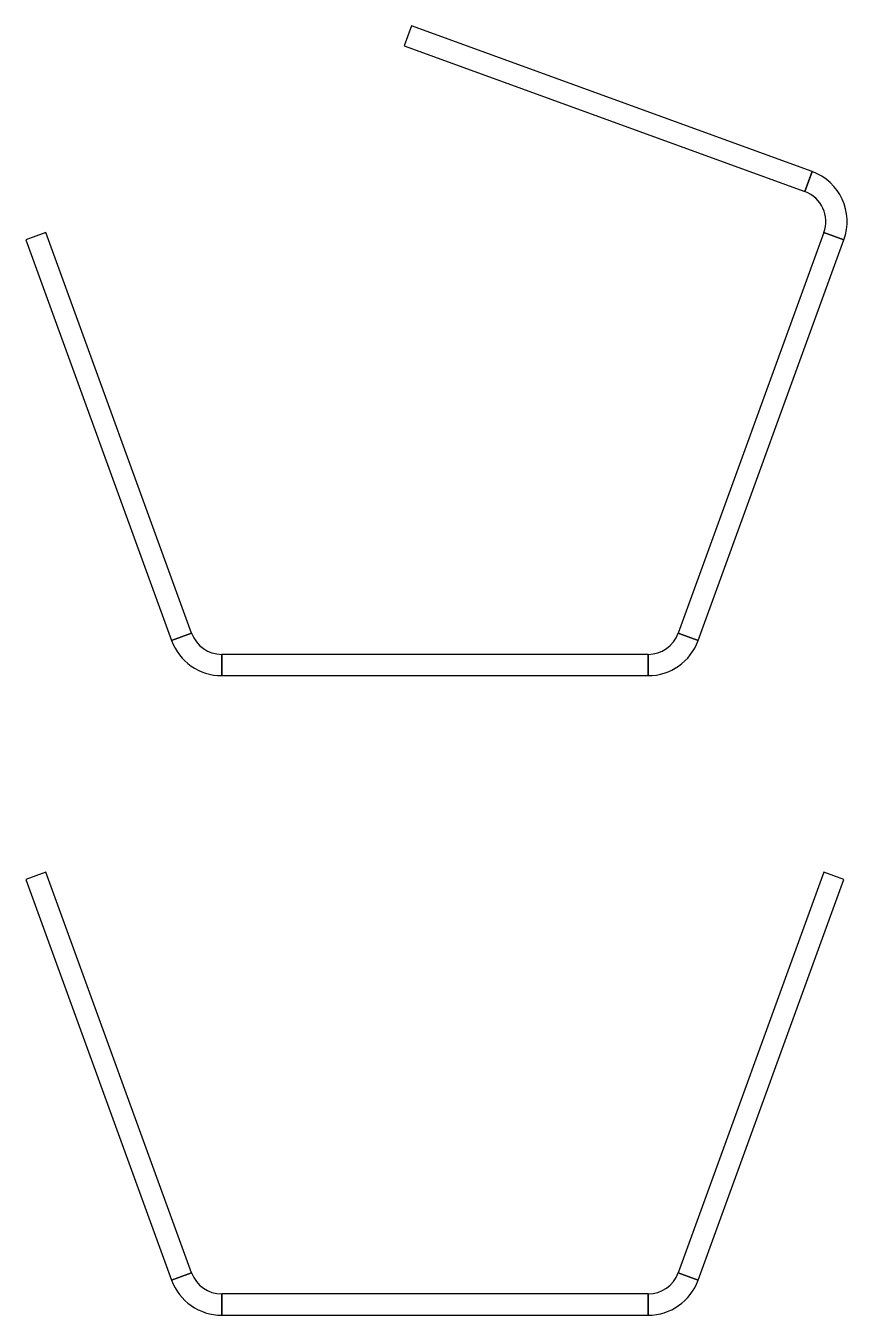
# Model space of a CAD drawing. Header units: metres. Extents: x -92 to 293, y 0 to 605.
import ezdxf

# ---------------------------------------------------------------- set-up
doc = ezdxf.new("R2010")
doc.units = ezdxf.units.M

msp = doc.modelspace()

# ---------------------------------------------------------------- linework, layer by layer
at = {"layer": 'PARAMETRIX'}
for p, q in [((89.016, 604.8349), (85.5958, 595.4379)), ((276.9545, 536.4308), (89.016, 604.8349)), ((85.5958, 595.4379), (273.5343, 527.0339)), ((276.9545, 536.4308), (273.5343, 527.0339)), ((273.5343, 527.0339), (276.9545, 536.4308)), ((-82.4994, 507.8082), (-91.8963, 504.388)), ((-91.8963, 504.388), (-23.4923, 316.4495)), ((-14.0954, 319.8697), (-82.4994, 507.8082)), ((282.4994, 507.8082), (214.0954, 319.8697)), ((223.4923, 316.4495), (291.8963, 504.388)), ((291.8963, 504.388), (282.4994, 507.8082)), ((282.4994, 507.8082), (291.8963, 504.388)), ((-14.0954, 319.8697), (-23.4923, 316.4495)), ((-23.4923, 316.4495), (-14.0954, 319.8697)), ((223.4923, 316.4495), (214.0954, 319.8697)), ((214.0954, 319.8697), (223.4923, 316.4495)), ((200, 310), (0, 310)), ((0, 310), (0, 300)), ((0, 300), (0, 310)), ((200, 300), (200, 310)), ((200, 310), (200, 300)), ((0, 300), (200, 300)), ((-82.4994, 207.8082), (-91.8963, 204.388)), ((-14.0954, 19.8697), (-82.4994, 207.8082)), ((282.4994, 207.8082), (214.0954, 19.8697)), ((291.8963, 204.388), (282.4994, 207.8082)), ((-91.8963, 204.388), (-23.4923, 16.4495)), ((223.4923, 16.4495), (291.8963, 204.388)), ((-14.0954, 19.8697), (-23.4923, 16.4495)), ((-23.4923, 16.4495), (-14.0954, 19.8697)), ((223.4923, 16.4495), (214.0954, 19.8697)), ((214.0954, 19.8697), (223.4923, 16.4495)), ((200, 10), (0, 10)), ((0, 10), (0, 0)), ((0, 0), (0, 10)), ((200, 0), (200, 10)), ((200, 10), (200, 0)), ((0, 0), (200, 0))]:
    msp.add_line(p, q, dxfattribs=at)
for centre, radius, start, end in [((268.404, 512.9385), 25, 340, 70), ((268.404, 512.9385), 15, 340, 70), ((0, 325), 25, 200, 270), ((0, 325), 15, 200, 270), ((200, 325), 15, 270, 340), ((200, 325), 25, 270, 340), ((0, 25), 15, 200, 270), ((200, 25), 15, 270, 340), ((0, 25), 25, 200, 270), ((200, 25), 25, 270, 340)]:
    msp.add_arc(centre, radius, start, end, dxfattribs=at)

doc.saveas('drawing.dxf')
